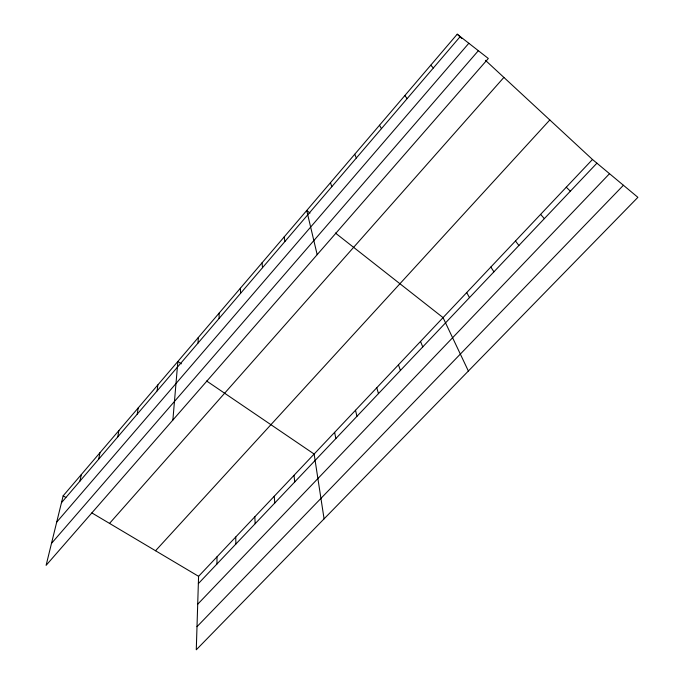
<?xml version="1.0" encoding="UTF-8"?>
<svg xmlns="http://www.w3.org/2000/svg" width="684" height="684" viewBox="0 0 684 684"><rect width="100%" height="100%" fill="white"/><g stroke="black" fill="none" stroke-linecap="round" stroke-linejoin="round"><path stroke-width="1.03" d="M216.956 564.001L216.999 556.827M219.094 318.445L219.128 313.118M592.481 159.483L198.582 576.321L196.274 649.8L637.89 197.334L592.481 159.483L485.426 60.32M198.027 343.069L198.292 337.528M172.872 420.053L177.866 361.451L181.363 363.828M157.123 390.889L157.833 384.93M137.253 414.119L138.177 407.955M117.768 436.896L118.888 430.544M98.641 459.246L99.967 452.714M79.883 481.185L81.387 474.482M63.15 495.84L46.11 565.343L488.325 58.482L457.22 34.2L63.15 495.84L65.852 497.448M61.466 502.714L460.238 36.551M56.704 522.131L468.831 43.263M51.497 543.387L478.355 50.701M109.534 523.405L503.877 77.412M155.55 550.748L549.816 119.965M198.351 583.623L596.918 163.177M197.702 604.22L609.521 173.685M197.001 626.681L623.415 185.27M91.861 512.906L198.582 576.321M206.628 380.997L314.127 454.048L324.079 518.857M309.989 213.066L306.723 210.501L317.171 254.653M335.391 233.022L443.052 317.615L468.369 371.019M457.22 34.2L461.786 38.432M566.275 187.211L570.353 191.204M430.74 65.228L433.382 67.947M540.608 214.374L544.344 218.641M515.471 240.973L518.882 245.505M404.842 95.563L407.134 98.633M490.847 267.042L493.934 271.822M379.509 125.24L381.458 128.643M466.71 292.581L469.489 297.6M354.722 154.276L356.347 157.995M420.54 341.436L422.755 346.908M398.456 364.811L400.405 370.48M330.466 182.688L331.783 186.715M376.781 387.751L378.474 393.616M355.509 410.255L356.954 416.317M334.63 432.348L335.844 438.589M284.159 236.938L284.903 241.52M294 475.346L294.761 481.921M262.04 262.844L262.519 267.683M274.233 496.259L274.788 502.996M254.816 516.813L255.166 523.696M240.366 288.238L240.588 293.316M235.741 537L235.886 544.028"/></g></svg>
